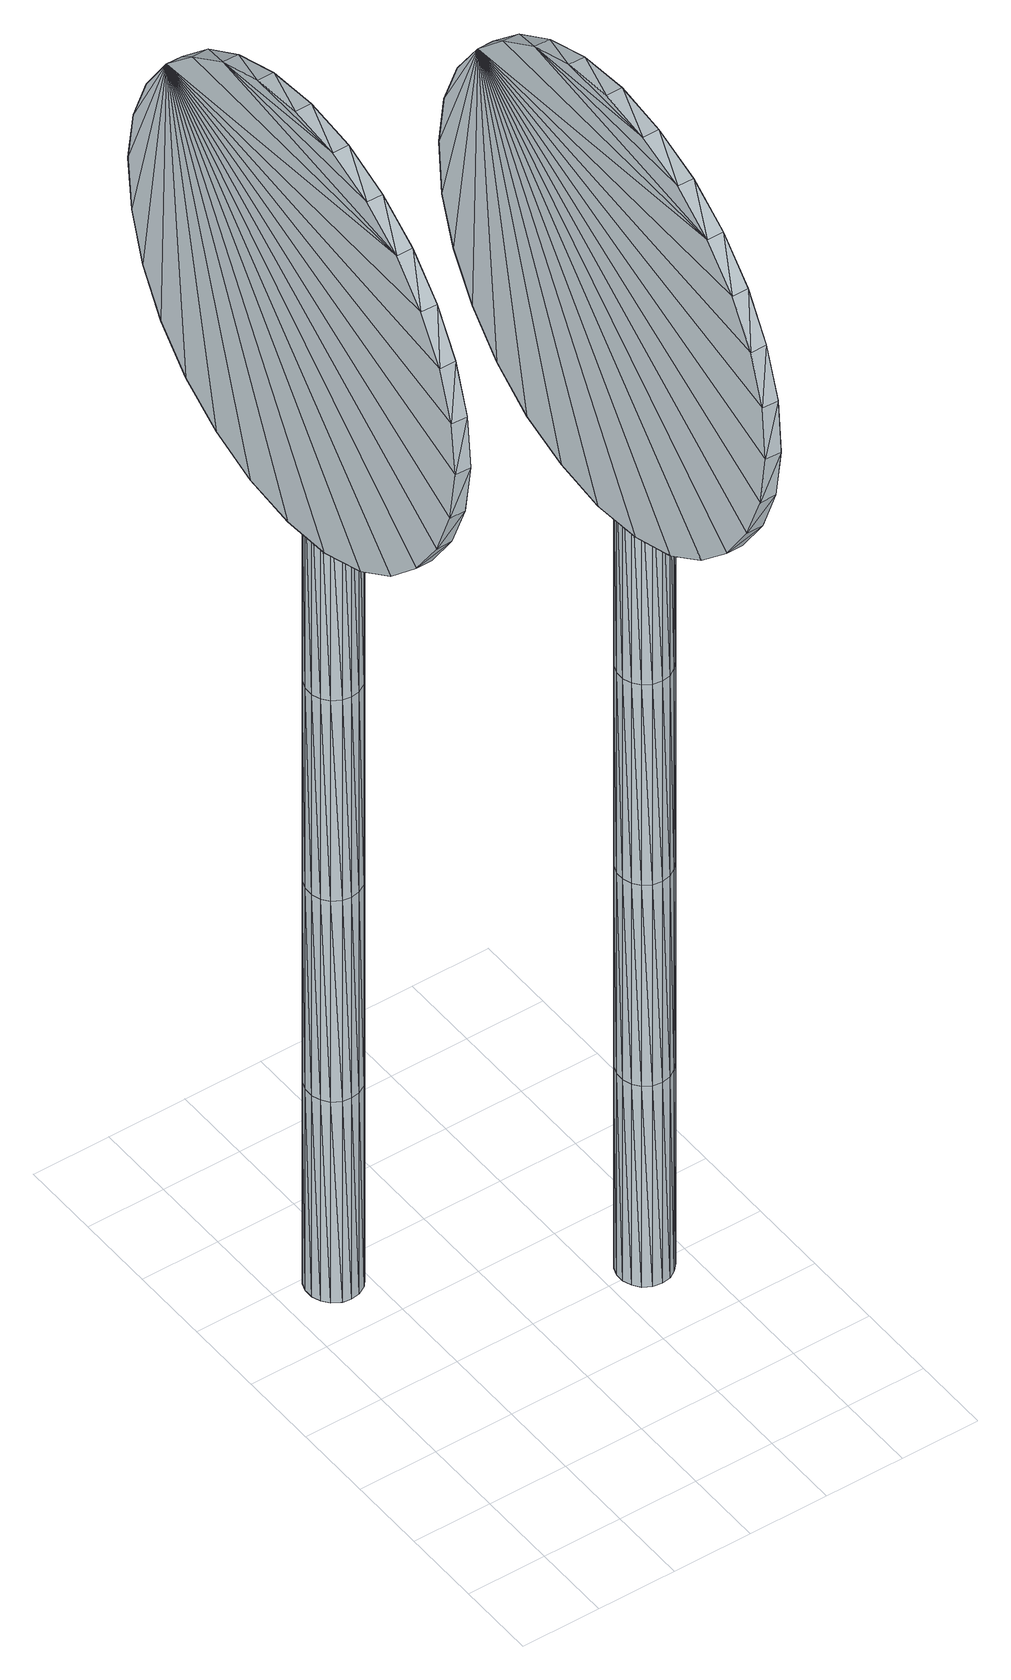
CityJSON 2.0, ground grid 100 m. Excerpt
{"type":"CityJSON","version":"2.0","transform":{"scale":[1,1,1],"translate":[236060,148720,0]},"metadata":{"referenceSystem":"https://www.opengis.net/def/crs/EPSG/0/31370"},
"CityObjects":{
"object1":{"type":"GenericCityObject","attributes":{"cluster":5,"mean_distance_to_centroid":0.229,"new_centroid_x":236015.83,"new_centroid_y":149276.84,"mean_distance_to_camera":11.72,"H1":0,"H2":0,"Z_final":108.06,"cluster2":-1,"proj_x":236019.47,"proj_y":149278.34,"id_line":90815,"bearing_l":337.53,"distance":3.94,"orientation":"left","G_obj":157.53},"geometry":[{"type":"MultiSurface","lod":"2","boundaries":[[[0,1,2]],[[2,1,3]],[[3,1,4]],[[4,1,5]],[[5,1,6]],[[1,7,6]],[[1,8,7]],[[1,9,8]],[[1,10,9]],[[1,11,10]],[[1,12,11]],[[1,13,12]],[[1,14,13]],[[15,14,1]],[[16,15,1]],[[17,16,1]],[[18,17,1]],[[0,18,1]],[[19,20,0]],[[19,0,2]],[[21,19,2]],[[21,2,3]],[[21,3,22]],[[22,3,4]],[[22,4,23]],[[23,4,5]],[[23,5,24]],[[24,5,6]],[[24,6,25]],[[25,6,7]],[[25,7,26]],[[26,7,8]],[[26,8,27]],[[8,9,27]],[[27,9,28]],[[9,10,28]],[[10,29,28]],[[10,11,29]],[[11,30,29]],[[11,12,30]],[[30,12,31]],[[31,12,13]],[[31,13,32]],[[32,13,14]],[[32,14,33]],[[33,14,15]],[[33,15,34]],[[34,15,16]],[[34,16,35]],[[35,16,17]],[[36,35,17]],[[18,36,17]],[[20,36,18]],[[20,18,0]],[[37,38,20]],[[37,20,19]],[[39,37,19]],[[21,39,19]],[[39,21,40]],[[40,21,22]],[[40,22,41]],[[41,22,23]],[[41,23,42]],[[42,23,24]],[[42,24,43]],[[43,24,25]],[[43,25,44]],[[44,25,26]],[[26,45,44]],[[26,27,45]],[[27,46,45]],[[27,28,46]],[[28,47,46]],[[28,29,47]],[[47,29,48]],[[29,30,48]],[[48,30,49]],[[49,30,31]],[[49,31,50]],[[50,31,32]],[[50,32,51]],[[51,32,33]],[[51,33,52]],[[52,33,34]],[[52,34,53]],[[53,34,35]],[[54,53,35]],[[54,35,36]],[[38,54,36]],[[38,36,20]],[[55,56,38]],[[55,38,37]],[[57,55,37]],[[57,37,39]],[[57,39,58]],[[58,39,40]],[[58,40,59]],[[59,40,41]],[[59,41,60]],[[60,41,42]],[[60,42,61]],[[61,42,43]],[[61,43,62]],[[62,43,44]],[[44,63,62]],[[44,45,63]],[[45,64,63]],[[45,46,64]],[[46,65,64]],[[46,47,65]],[[47,66,65]],[[47,48,66]],[[66,48,67]],[[67,48,49]],[[67,49,68]],[[68,49,50]],[[68,50,69]],[[69,50,51]],[[69,51,70]],[[70,51,52]],[[70,52,71]],[[71,52,53]],[[72,71,53]],[[72,53,54]],[[56,72,54]],[[56,54,38]],[[73,74,56]],[[73,56,55]],[[75,73,55]],[[75,55,57]],[[75,57,76]],[[76,57,58]],[[76,58,77]],[[77,58,59]],[[77,59,78]],[[78,59,60]],[[78,60,79]],[[79,60,61]],[[79,61,80]],[[80,61,62]],[[62,81,80]],[[62,63,81]],[[63,82,81]],[[63,64,82]],[[64,83,82]],[[64,65,83]],[[65,84,83]],[[65,66,84]],[[84,66,85]],[[85,66,67]],[[85,67,86]],[[86,67,68]],[[86,68,87]],[[87,68,69]],[[87,69,88]],[[88,69,70]],[[88,70,89]],[[89,70,71]],[[90,89,71]],[[90,71,72]],[[74,90,72]],[[74,72,56]],[[91,92,74]],[[91,74,73]],[[93,91,73]],[[93,73,75]],[[93,75,94]],[[94,75,76]],[[94,76,95]],[[95,76,77]],[[95,77,96]],[[96,77,78]],[[96,78,97]],[[97,78,79]],[[97,79,98]],[[98,79,80]],[[80,99,98]],[[80,81,99]],[[81,100,99]],[[81,82,100]],[[82,101,100]],[[82,83,101]],[[83,102,101]],[[83,84,102]],[[102,84,103]],[[103,84,85]],[[103,85,104]],[[104,85,86]],[[104,86,105]],[[105,86,87]],[[105,87,106]],[[106,87,88]],[[106,88,107]],[[107,88,89]],[[108,107,89]],[[108,89,90]],[[92,108,90]],[[92,90,74]],[[92,91,109]],[[91,93,109]],[[93,94,109]],[[94,95,109]],[[95,96,109]],[[109,96,97]],[[109,97,98]],[[109,98,99]],[[109,99,100]],[[109,100,101]],[[109,101,102]],[[109,102,103]],[[109,103,104]],[[105,109,104]],[[106,109,105]],[[107,109,106]],[[108,109,107]],[[92,109,108]],[[110,111,112]],[[113,112,114]],[[115,112,113]],[[116,112,115]],[[117,112,116]],[[118,112,117]],[[119,112,118]],[[120,112,119]],[[121,112,120]],[[122,112,121]],[[122,123,112]],[[123,110,112]],[[111,124,112]],[[124,125,112]],[[125,126,112]],[[126,127,112]],[[127,128,112]],[[128,129,112]],[[129,130,112]],[[130,131,112]],[[112,131,132]],[[131,133,132]],[[131,134,133]],[[133,134,135]],[[133,135,136]],[[135,137,136]],[[133,136,138]],[[136,139,138]],[[136,137,139]],[[137,140,139]],[[137,135,140]],[[135,141,140]],[[135,134,141]],[[134,142,141]],[[134,131,142]],[[131,143,142]],[[131,130,143]],[[143,130,144]],[[144,130,129]],[[144,129,145]],[[145,129,128]],[[145,128,146]],[[146,127,147]],[[147,127,126]],[[147,126,148]],[[148,126,125]],[[148,125,149]],[[149,125,124]],[[150,149,124]],[[150,124,111]],[[151,150,111]],[[151,111,110]],[[152,151,110]],[[152,110,123]],[[146,128,127]],[[153,123,122]],[[154,153,122]],[[154,122,121]],[[155,154,121]],[[155,121,120]],[[156,155,120]],[[156,120,119]],[[157,156,119]],[[157,119,118]],[[157,118,158]],[[158,118,117]],[[158,117,159]],[[153,152,123]],[[159,117,116]],[[159,116,160]],[[160,116,115]],[[160,115,161]],[[161,115,113]],[[161,113,162]],[[162,113,114]],[[162,114,163]],[[163,114,112]],[[163,112,164]],[[164,112,132]],[[132,165,164]],[[132,133,165]],[[133,138,165]],[[138,139,140]],[[161,162,163]],[[160,161,163]],[[159,160,163]],[[158,159,163]],[[157,158,163]],[[156,157,163]],[[155,156,163]],[[154,155,163]],[[153,154,163]],[[153,163,152]],[[152,163,151]],[[151,163,150]],[[150,163,149]],[[149,163,148]],[[148,163,147]],[[147,163,146]],[[146,163,145]],[[145,163,144]],[[144,163,143]],[[143,163,142]],[[163,164,142]],[[142,164,165]],[[142,165,141]],[[165,140,141]],[[165,138,140]],[[166,167,168]],[[168,167,169]],[[170,168,169]],[[170,169,171]],[[170,171,172]],[[172,171,173]],[[172,173,174]],[[174,173,175]],[[174,175,176]],[[176,175,177]],[[176,177,178]],[[178,177,179]],[[178,179,180]],[[180,179,181]],[[180,181,182]],[[182,181,183]],[[182,183,184]],[[184,183,185]],[[184,185,186]],[[186,185,187]],[[186,187,188]],[[188,187,189]],[[188,189,190]],[[190,189,191]],[[192,190,191]],[[192,191,193]],[[194,192,193]],[[194,193,195]],[[196,194,195]],[[196,195,197]],[[198,196,197]],[[198,197,199]],[[200,198,199]],[[200,199,201]],[[202,200,201]],[[202,201,203]],[[204,202,203]],[[204,203,205]],[[206,204,205]],[[206,205,207]],[[208,206,207]],[[208,207,209]],[[210,208,209]],[[210,209,211]],[[212,210,211]],[[212,211,213]],[[214,212,213]],[[214,213,215]],[[216,214,215]],[[216,215,217]],[[216,217,218]],[[218,217,219]],[[218,219,220]],[[220,219,221]],[[220,221,222]],[[222,221,223]],[[222,223,224]],[[224,223,225]],[[224,225,226]],[[226,225,227]],[[226,227,228]],[[228,227,229]],[[228,229,230]],[[230,229,231]],[[230,231,232]],[[232,231,233]],[[232,233,234]],[[234,233,235]],[[234,235,236]],[[236,235,237]],[[238,236,237]],[[238,237,239]],[[238,239,240]],[[240,239,241]],[[241,242,240]],[[241,243,242]],[[242,243,244]],[[244,243,245]],[[244,245,246]],[[246,245,247]],[[246,247,248]],[[248,247,249]],[[248,249,250]],[[250,249,251]],[[250,251,252]],[[252,251,253]],[[252,253,254]],[[254,253,255]],[[254,255,256]],[[256,255,257]],[[256,257,258]],[[258,257,259]],[[258,259,260]],[[260,259,261]],[[260,261,262]],[[262,261,263]],[[262,263,264]],[[264,263,265]],[[264,265,266]],[[266,265,267]],[[267,268,266]],[[267,269,268]],[[269,270,268]],[[269,271,270]],[[271,272,270]],[[271,273,272]],[[273,274,272]],[[273,275,274]],[[275,276,274]],[[275,277,276]],[[277,278,276]],[[277,279,278]],[[279,280,278]],[[279,281,280]],[[281,282,280]],[[281,283,282]],[[283,284,282]],[[283,285,284]],[[285,286,284]],[[285,287,286]],[[287,288,286]],[[287,289,288]],[[288,289,290]],[[290,289,291]],[[290,291,292]],[[292,291,293]],[[292,293,294]],[[294,293,295]],[[294,295,296]],[[296,295,297]],[[296,297,298]],[[298,297,299]],[[298,299,300]],[[300,299,301]],[[300,301,302]],[[302,301,303]],[[302,303,304]],[[304,303,305]],[[304,305,306]],[[306,305,307]],[[306,307,308]],[[308,307,309]],[[308,309,310]],[[310,309,311]],[[310,311,312]],[[312,311,313]],[[313,166,312]],[[313,167,166]],[[169,167,313]],[[169,313,171]],[[171,313,311]],[[173,171,311]],[[173,311,309]],[[175,173,309]],[[175,309,307]],[[177,175,307]],[[177,307,305]],[[179,177,305]],[[179,305,303]],[[181,179,303]],[[181,303,301]],[[183,181,301]],[[183,301,299]],[[183,299,297]],[[185,183,297]],[[185,297,295]],[[187,185,295]],[[187,295,293]],[[187,293,291]],[[189,187,291]],[[189,291,289]],[[189,289,287]],[[189,287,285]],[[191,189,285]],[[191,285,283]],[[193,191,283]],[[195,193,283]],[[195,283,281]],[[197,195,281]],[[199,197,281]],[[201,199,281]],[[201,281,279]],[[203,201,279]],[[205,203,279]],[[205,279,277]],[[205,277,207]],[[207,277,209]],[[209,277,275]],[[209,275,211]],[[211,275,273]],[[211,273,213]],[[213,273,271]],[[213,271,215]],[[215,271,269]],[[215,269,217]],[[217,269,219]],[[219,269,267]],[[219,267,221]],[[221,267,265]],[[221,265,223]],[[223,265,263]],[[223,263,225]],[[225,263,261]],[[225,261,227]],[[227,261,259]],[[227,259,229]],[[229,259,257]],[[229,257,255]],[[229,255,231]],[[231,255,253]],[[231,253,233]],[[233,253,251]],[[233,251,235]],[[251,249,235]],[[235,249,247]],[[235,247,237]],[[247,245,237]],[[237,245,243]],[[237,243,239]],[[239,243,241]],[[238,240,242]],[[168,312,166]],[[170,312,168]],[[170,310,312]],[[172,310,170]],[[172,308,310]],[[174,308,172]],[[174,306,308]],[[176,306,174]],[[176,304,306]],[[178,304,176]],[[178,302,304]],[[180,302,178]],[[180,300,302]],[[182,300,180]],[[182,298,300]],[[182,296,298]],[[184,296,182]],[[184,294,296]],[[186,294,184]],[[186,292,294]],[[186,290,292]],[[188,290,186]],[[188,288,290]],[[188,286,288]],[[188,284,286]],[[190,284,188]],[[190,282,284]],[[192,282,190]],[[194,282,192]],[[194,280,282]],[[196,280,194]],[[198,280,196]],[[200,280,198]],[[200,278,280]],[[202,278,200]],[[204,278,202]],[[204,276,278]],[[204,206,276]],[[206,208,276]],[[208,274,276]],[[208,210,274]],[[210,272,274]],[[210,212,272]],[[212,270,272]],[[212,214,270]],[[214,268,270]],[[214,216,268]],[[216,218,268]],[[218,266,268]],[[218,220,266]],[[220,264,266]],[[220,222,264]],[[222,262,264]],[[222,224,262]],[[224,260,262]],[[224,226,260]],[[226,258,260]],[[226,228,258]],[[228,256,258]],[[228,254,256]],[[228,230,254]],[[230,252,254]],[[230,232,252]],[[232,250,252]],[[232,234,250]],[[250,234,248]],[[234,246,248]],[[234,236,246]],[[246,236,244]],[[236,242,244]],[[236,238,242]],[[314,315,316]],[[316,315,317]],[[318,316,317]],[[318,317,319]],[[318,319,320]],[[320,319,321]],[[320,321,322]],[[322,321,323]],[[322,323,324]],[[324,323,325]],[[324,325,326]],[[326,325,327]],[[326,327,328]],[[328,327,329]],[[328,329,330]],[[330,329,331]],[[330,331,332]],[[332,331,333]],[[332,333,334]],[[334,333,335]],[[334,335,336]],[[336,335,337]],[[336,337,338]],[[338,337,339]],[[340,338,339]],[[340,339,341]],[[342,340,341]],[[342,341,343]],[[344,342,343]],[[344,343,345]],[[346,344,345]],[[346,345,347]],[[348,346,347]],[[348,347,349]],[[350,348,349]],[[350,349,351]],[[352,350,351]],[[352,351,353]],[[354,352,353]],[[354,353,355]],[[356,354,355]],[[356,355,357]],[[358,356,357]],[[358,357,359]],[[360,358,359]],[[360,359,361]],[[362,360,361]],[[362,361,363]],[[364,362,363]],[[364,363,365]],[[364,365,366]],[[366,365,367]],[[366,367,368]],[[368,367,369]],[[368,369,370]],[[370,369,371]],[[370,371,372]],[[372,371,373]],[[372,373,374]],[[374,373,375]],[[374,375,376]],[[376,375,377]],[[376,377,378]],[[378,377,379]],[[378,379,380]],[[380,379,381]],[[380,381,382]],[[382,381,383]],[[382,383,384]],[[384,383,385]],[[386,384,385]],[[386,385,387]],[[386,387,388]],[[388,387,389]],[[389,390,388]],[[389,391,390]],[[390,391,392]],[[392,391,393]],[[392,393,394]],[[394,393,395]],[[394,395,396]],[[396,395,397]],[[396,397,398]],[[398,397,399]],[[398,399,400]],[[400,399,401]],[[400,401,402]],[[402,401,403]],[[402,403,404]],[[404,403,405]],[[404,405,406]],[[406,405,407]],[[406,407,408]],[[408,407,409]],[[408,409,410]],[[410,409,411]],[[410,411,412]],[[412,411,413]],[[412,413,414]],[[414,413,415]],[[415,416,414]],[[415,417,416]],[[417,418,416]],[[417,419,418]],[[419,420,418]],[[419,421,420]],[[421,422,420]],[[421,423,422]],[[423,424,422]],[[423,425,424]],[[425,426,424]],[[425,427,426]],[[427,428,426]],[[427,429,428]],[[429,430,428]],[[429,431,430]],[[431,432,430]],[[431,433,432]],[[433,434,432]],[[433,435,434]],[[435,436,434]],[[435,437,436]],[[436,437,438]],[[438,437,439]],[[438,439,440]],[[440,439,441]],[[440,441,442]],[[442,441,443]],[[442,443,444]],[[444,443,445]],[[444,445,446]],[[446,445,447]],[[446,447,448]],[[448,447,449]],[[448,449,450]],[[450,449,451]],[[450,451,452]],[[452,451,453]],[[452,453,454]],[[454,453,455]],[[454,455,456]],[[456,455,457]],[[456,457,458]],[[458,457,459]],[[459,314,458]],[[459,315,314]],[[317,315,459]],[[317,459,319]],[[319,459,457]],[[321,319,457]],[[321,457,455]],[[323,321,455]],[[323,455,453]],[[325,323,453]],[[325,453,451]],[[327,325,451]],[[327,451,449]],[[329,327,449]],[[329,449,447]],[[331,329,447]],[[331,447,445]],[[331,445,443]],[[333,331,443]],[[333,443,441]],[[335,333,441]],[[335,441,439]],[[337,335,439]],[[337,439,437]],[[337,437,435]],[[337,435,433]],[[339,337,433]],[[339,433,431]],[[341,339,431]],[[343,341,431]],[[343,431,429]],[[345,343,429]],[[347,345,429]],[[349,347,429]],[[349,429,427]],[[351,349,427]],[[353,351,427]],[[353,427,425]],[[353,425,355]],[[355,425,357]],[[357,425,423]],[[357,423,359]],[[359,423,421]],[[359,421,361]],[[361,421,419]],[[361,419,363]],[[363,419,417]],[[363,417,365]],[[365,417,367]],[[367,417,415]],[[367,415,369]],[[369,415,413]],[[369,413,371]],[[371,413,411]],[[371,411,373]],[[373,411,409]],[[373,409,375]],[[375,409,407]],[[375,407,377]],[[377,407,405]],[[377,405,403]],[[377,403,379]],[[379,403,401]],[[379,401,381]],[[381,401,399]],[[381,399,383]],[[399,397,383]],[[383,397,395]],[[383,395,385]],[[395,393,385]],[[385,393,391]],[[385,391,387]],[[387,391,389]],[[386,388,390]],[[316,458,314]],[[318,458,316]],[[318,456,458]],[[320,456,318]],[[320,454,456]],[[322,454,320]],[[322,452,454]],[[324,452,322]],[[324,450,452]],[[326,450,324]],[[326,448,450]],[[328,448,326]],[[328,446,448]],[[330,446,328]],[[330,444,446]],[[330,442,444]],[[332,442,330]],[[332,440,442]],[[334,440,332]],[[334,438,440]],[[336,438,334]],[[336,436,438]],[[336,434,436]],[[336,432,434]],[[338,432,336]],[[338,430,432]],[[340,430,338]],[[342,430,340]],[[342,428,430]],[[344,428,342]],[[346,428,344]],[[348,428,346]],[[348,426,428]],[[350,426,348]],[[352,426,350]],[[352,424,426]],[[352,354,424]],[[354,356,424]],[[356,422,424]],[[356,358,422]],[[358,420,422]],[[358,360,420]],[[360,418,420]],[[360,362,418]],[[362,416,418]],[[362,364,416]],[[364,366,416]],[[366,414,416]],[[366,368,414]],[[368,412,414]],[[368,370,412]],[[370,410,412]],[[370,372,410]],[[372,408,410]],[[372,374,408]],[[374,406,408]],[[374,376,406]],[[376,404,406]],[[376,402,404]],[[376,378,402]],[[378,400,402]],[[378,380,400]],[[380,398,400]],[[380,382,398]],[[398,382,396]],[[382,394,396]],[[382,384,394]],[[394,384,392]],[[384,390,392]],[[384,386,390]]]}]},
"object2":{"type":"GenericCityObject","attributes":{"cluster":14,"mean_distance_to_centroid":0.1,"new_centroid_x":236300.54,"new_centroid_y":149102.51,"mean_distance_to_camera":5.4,"H1":0,"H2":0,"Z_final":107.51,"cluster2":-1,"proj_x":236305.11,"proj_y":149103.79,"id_line":53396,"bearing_l":344.37,"distance":4.75,"orientation":"left","G_obj":164.37},"geometry":[{"type":"MultiSurface","lod":"2","boundaries":[[[460,461,462]],[[462,461,463]],[[463,461,464]],[[464,461,465]],[[465,461,466]],[[461,467,466]],[[461,468,467]],[[461,469,468]],[[461,470,469]],[[461,471,470]],[[461,472,471]],[[461,473,472]],[[461,474,473]],[[475,474,461]],[[476,475,461]],[[477,476,461]],[[478,477,461]],[[460,478,461]],[[479,480,460]],[[479,460,462]],[[481,479,462]],[[481,462,463]],[[481,463,482]],[[482,463,464]],[[482,464,483]],[[483,464,465]],[[483,465,484]],[[484,465,466]],[[484,466,485]],[[485,466,467]],[[485,467,486]],[[486,467,468]],[[486,468,487]],[[468,469,487]],[[487,469,488]],[[469,470,488]],[[470,489,488]],[[470,471,489]],[[471,490,489]],[[471,472,490]],[[490,472,491]],[[491,472,473]],[[491,473,492]],[[492,473,474]],[[492,474,493]],[[493,474,475]],[[493,475,494]],[[494,475,476]],[[494,476,495]],[[495,476,477]],[[496,495,477]],[[478,496,477]],[[480,496,478]],[[480,478,460]],[[497,498,480]],[[497,480,479]],[[499,497,479]],[[481,499,479]],[[499,481,500]],[[500,481,482]],[[500,482,501]],[[501,482,483]],[[501,483,502]],[[502,483,484]],[[502,484,503]],[[503,484,485]],[[503,485,504]],[[504,485,486]],[[486,505,504]],[[486,487,505]],[[487,506,505]],[[487,488,506]],[[488,507,506]],[[488,489,507]],[[507,489,508]],[[489,490,508]],[[508,490,509]],[[509,490,491]],[[509,491,510]],[[510,491,492]],[[510,492,511]],[[511,492,493]],[[511,493,512]],[[512,493,494]],[[512,494,513]],[[513,494,495]],[[514,513,495]],[[514,495,496]],[[498,514,496]],[[498,496,480]],[[515,516,498]],[[515,498,497]],[[517,515,497]],[[517,497,499]],[[517,499,518]],[[518,499,500]],[[518,500,519]],[[519,500,501]],[[519,501,520]],[[520,501,502]],[[520,502,521]],[[521,502,503]],[[521,503,522]],[[522,503,504]],[[504,523,522]],[[504,505,523]],[[505,524,523]],[[505,506,524]],[[506,525,524]],[[506,507,525]],[[507,526,525]],[[507,508,526]],[[526,508,527]],[[527,508,509]],[[527,509,528]],[[528,509,510]],[[528,510,529]],[[529,510,511]],[[529,511,530]],[[530,511,512]],[[530,512,531]],[[531,512,513]],[[532,531,513]],[[532,513,514]],[[516,532,514]],[[516,514,498]],[[533,534,516]],[[533,516,515]],[[535,533,515]],[[535,515,517]],[[535,517,536]],[[536,517,518]],[[536,518,537]],[[537,518,519]],[[537,519,538]],[[538,519,520]],[[538,520,539]],[[539,520,521]],[[539,521,540]],[[540,521,522]],[[522,541,540]],[[522,523,541]],[[523,542,541]],[[523,524,542]],[[524,543,542]],[[524,525,543]],[[525,544,543]],[[525,526,544]],[[544,526,545]],[[545,526,527]],[[545,527,546]],[[546,527,528]],[[546,528,547]],[[547,528,529]],[[547,529,548]],[[548,529,530]],[[548,530,549]],[[549,530,531]],[[550,549,531]],[[550,531,532]],[[534,550,532]],[[534,532,516]],[[551,552,534]],[[551,534,533]],[[553,551,533]],[[553,533,535]],[[553,535,554]],[[554,535,536]],[[554,536,555]],[[555,536,537]],[[555,537,556]],[[556,537,538]],[[556,538,557]],[[557,538,539]],[[557,539,558]],[[558,539,540]],[[540,559,558]],[[540,541,559]],[[541,560,559]],[[541,542,560]],[[542,561,560]],[[542,543,561]],[[543,562,561]],[[543,544,562]],[[562,544,563]],[[563,544,545]],[[563,545,564]],[[564,545,546]],[[564,546,565]],[[565,546,547]],[[565,547,566]],[[566,547,548]],[[566,548,567]],[[567,548,549]],[[568,567,549]],[[568,549,550]],[[552,568,550]],[[552,550,534]],[[552,551,569]],[[551,553,569]],[[553,554,569]],[[554,555,569]],[[555,556,569]],[[569,556,557]],[[569,557,558]],[[569,558,559]],[[569,559,560]],[[569,560,561]],[[569,561,562]],[[569,562,563]],[[569,563,564]],[[565,569,564]],[[566,569,565]],[[567,569,566]],[[568,569,567]],[[552,569,568]],[[570,571,572]],[[573,572,574]],[[575,572,573]],[[576,572,575]],[[577,572,576]],[[578,572,577]],[[579,572,578]],[[580,572,579]],[[581,572,580]],[[582,572,581]],[[582,583,572]],[[583,570,572]],[[571,584,572]],[[584,585,572]],[[585,586,572]],[[586,587,572]],[[587,588,572]],[[588,589,572]],[[589,590,572]],[[590,591,572]],[[572,591,592]],[[591,593,592]],[[591,594,593]],[[593,594,595]],[[593,595,596]],[[595,597,596]],[[593,596,598]],[[596,599,598]],[[596,597,599]],[[597,600,599]],[[597,595,600]],[[595,601,600]],[[595,594,601]],[[594,602,601]],[[594,591,602]],[[591,603,602]],[[591,590,603]],[[603,590,604]],[[604,590,589]],[[604,589,605]],[[605,589,588]],[[605,588,606]],[[606,587,607]],[[607,587,586]],[[607,586,608]],[[608,586,585]],[[608,585,609]],[[609,585,584]],[[610,609,584]],[[610,584,571]],[[611,610,571]],[[611,571,570]],[[612,611,570]],[[612,570,583]],[[606,588,587]],[[613,583,582]],[[614,613,582]],[[614,582,581]],[[615,614,581]],[[615,581,580]],[[616,615,580]],[[616,580,579]],[[617,616,579]],[[617,579,578]],[[617,578,618]],[[618,578,577]],[[618,577,619]],[[613,612,583]],[[619,577,576]],[[619,576,620]],[[620,576,575]],[[620,575,621]],[[621,575,573]],[[621,573,622]],[[622,573,574]],[[622,574,623]],[[623,574,572]],[[623,572,624]],[[624,572,592]],[[592,625,624]],[[592,593,625]],[[593,598,625]],[[598,599,600]],[[621,622,623]],[[620,621,623]],[[619,620,623]],[[618,619,623]],[[617,618,623]],[[616,617,623]],[[615,616,623]],[[614,615,623]],[[613,614,623]],[[613,623,612]],[[612,623,611]],[[611,623,610]],[[610,623,609]],[[609,623,608]],[[608,623,607]],[[607,623,606]],[[606,623,605]],[[605,623,604]],[[604,623,603]],[[603,623,602]],[[623,624,602]],[[602,624,625]],[[602,625,601]],[[625,600,601]],[[625,598,600]],[[626,627,628]],[[628,627,629]],[[630,628,629]],[[630,629,631]],[[630,631,632]],[[632,631,633]],[[632,633,634]],[[634,633,635]],[[634,635,636]],[[636,635,637]],[[636,637,638]],[[638,637,639]],[[638,639,640]],[[640,639,641]],[[640,641,642]],[[642,641,643]],[[642,643,644]],[[644,643,645]],[[644,645,646]],[[646,645,647]],[[646,647,648]],[[648,647,649]],[[648,649,650]],[[650,649,651]],[[652,650,651]],[[652,651,653]],[[654,652,653]],[[654,653,655]],[[656,654,655]],[[656,655,657]],[[658,656,657]],[[658,657,659]],[[660,658,659]],[[660,659,661]],[[662,660,661]],[[662,661,663]],[[664,662,663]],[[664,663,665]],[[666,664,665]],[[666,665,667]],[[668,666,667]],[[668,667,669]],[[670,668,669]],[[670,669,671]],[[672,670,671]],[[672,671,673]],[[674,672,673]],[[674,673,675]],[[676,674,675]],[[676,675,677]],[[676,677,678]],[[678,677,679]],[[678,679,680]],[[680,679,681]],[[680,681,682]],[[682,681,683]],[[682,683,684]],[[684,683,685]],[[684,685,686]],[[686,685,687]],[[686,687,688]],[[688,687,689]],[[688,689,690]],[[690,689,691]],[[690,691,692]],[[692,691,693]],[[692,693,694]],[[694,693,695]],[[694,695,696]],[[696,695,697]],[[696,697,698]],[[698,697,699]],[[700,698,699]],[[700,699,701]],[[700,701,702]],[[702,701,703]],[[703,704,702]],[[703,705,704]],[[704,705,706]],[[706,705,707]],[[706,707,708]],[[708,707,709]],[[708,709,710]],[[710,709,711]],[[710,711,712]],[[712,711,713]],[[712,713,714]],[[714,713,715]],[[714,715,716]],[[716,715,717]],[[716,717,718]],[[718,717,719]],[[718,719,720]],[[720,719,721]],[[720,721,722]],[[722,721,723]],[[722,723,724]],[[724,723,725]],[[724,725,726]],[[726,725,727]],[[726,727,728]],[[728,727,729]],[[728,729,730]],[[730,729,731]],[[731,732,730]],[[731,733,732]],[[733,734,732]],[[733,735,734]],[[735,736,734]],[[735,737,736]],[[737,738,736]],[[737,739,738]],[[739,740,738]],[[739,741,740]],[[741,742,740]],[[741,743,742]],[[743,744,742]],[[743,745,744]],[[745,746,744]],[[745,747,746]],[[747,748,746]],[[747,749,748]],[[749,750,748]],[[749,751,750]],[[751,752,750]],[[751,753,752]],[[752,753,754]],[[754,753,755]],[[754,755,756]],[[756,755,757]],[[756,757,758]],[[758,757,759]],[[758,759,760]],[[760,759,761]],[[760,761,762]],[[762,761,763]],[[762,763,764]],[[764,763,765]],[[764,765,766]],[[766,765,767]],[[766,767,768]],[[768,767,769]],[[768,769,770]],[[770,769,771]],[[770,771,772]],[[772,771,773]],[[772,773,774]],[[774,773,775]],[[775,626,774]],[[775,627,626]],[[629,627,775]],[[629,775,631]],[[631,775,773]],[[633,631,773]],[[633,773,771]],[[635,633,771]],[[635,771,769]],[[637,635,769]],[[637,769,767]],[[639,637,767]],[[639,767,765]],[[641,639,765]],[[641,765,763]],[[643,641,763]],[[643,763,761]],[[643,761,759]],[[645,643,759]],[[645,759,757]],[[647,645,757]],[[647,757,755]],[[649,647,755]],[[649,755,753]],[[649,753,751]],[[649,751,749]],[[651,649,749]],[[651,749,747]],[[653,651,747]],[[655,653,747]],[[655,747,745]],[[657,655,745]],[[659,657,745]],[[661,659,745]],[[661,745,743]],[[663,661,743]],[[665,663,743]],[[665,743,741]],[[665,741,667]],[[667,741,669]],[[669,741,739]],[[669,739,671]],[[671,739,737]],[[671,737,673]],[[673,737,735]],[[673,735,675]],[[675,735,733]],[[675,733,677]],[[677,733,679]],[[679,733,731]],[[679,731,681]],[[681,731,683]],[[683,731,729]],[[683,729,685]],[[685,729,727]],[[685,727,687]],[[687,727,725]],[[687,725,723]],[[687,723,689]],[[689,723,721]],[[689,721,691]],[[691,721,719]],[[691,719,717]],[[691,717,693]],[[693,717,715]],[[693,715,695]],[[695,715,713]],[[695,713,697]],[[713,711,697]],[[697,711,709]],[[697,709,699]],[[709,707,699]],[[699,707,705]],[[699,705,701]],[[701,705,703]],[[700,702,704]],[[628,774,626]],[[630,774,628]],[[630,772,774]],[[632,772,630]],[[632,770,772]],[[634,770,632]],[[634,768,770]],[[636,768,634]],[[636,766,768]],[[638,766,636]],[[638,764,766]],[[640,764,638]],[[640,762,764]],[[642,762,640]],[[642,760,762]],[[642,758,760]],[[644,758,642]],[[644,756,758]],[[646,756,644]],[[646,754,756]],[[648,754,646]],[[648,752,754]],[[648,750,752]],[[648,748,750]],[[650,748,648]],[[650,746,748]],[[652,746,650]],[[654,746,652]],[[654,744,746]],[[656,744,654]],[[658,744,656]],[[660,744,658]],[[660,742,744]],[[662,742,660]],[[664,742,662]],[[664,740,742]],[[664,666,740]],[[666,668,740]],[[668,738,740]],[[668,670,738]],[[670,736,738]],[[670,672,736]],[[672,734,736]],[[672,674,734]],[[674,732,734]],[[674,676,732]],[[676,678,732]],[[678,730,732]],[[678,680,730]],[[680,682,730]],[[682,728,730]],[[682,684,728]],[[684,726,728]],[[684,686,726]],[[686,724,726]],[[686,722,724]],[[686,688,722]],[[688,720,722]],[[688,690,720]],[[690,718,720]],[[690,716,718]],[[690,692,716]],[[692,714,716]],[[692,694,714]],[[694,712,714]],[[694,696,712]],[[712,696,710]],[[696,708,710]],[[696,698,708]],[[708,698,706]],[[698,704,706]],[[698,700,704]],[[776,777,778]],[[778,777,779]],[[780,778,779]],[[780,779,781]],[[780,781,782]],[[782,781,783]],[[782,783,784]],[[784,783,785]],[[784,785,786]],[[786,785,787]],[[786,787,788]],[[788,787,789]],[[788,789,790]],[[790,789,791]],[[790,791,792]],[[792,791,793]],[[792,793,794]],[[794,793,795]],[[794,795,796]],[[796,795,797]],[[796,797,798]],[[798,797,799]],[[798,799,800]],[[800,799,801]],[[802,800,801]],[[802,801,803]],[[804,802,803]],[[804,803,805]],[[806,804,805]],[[806,805,807]],[[808,806,807]],[[808,807,809]],[[810,808,809]],[[810,809,811]],[[812,810,811]],[[812,811,813]],[[814,812,813]],[[814,813,815]],[[816,814,815]],[[816,815,817]],[[818,816,817]],[[818,817,819]],[[820,818,819]],[[820,819,821]],[[822,820,821]],[[822,821,823]],[[824,822,823]],[[824,823,825]],[[826,824,825]],[[826,825,827]],[[826,827,828]],[[828,827,829]],[[828,829,830]],[[830,829,831]],[[830,831,832]],[[832,831,833]],[[832,833,834]],[[834,833,835]],[[834,835,836]],[[836,835,837]],[[836,837,838]],[[838,837,839]],[[838,839,840]],[[840,839,841]],[[840,841,842]],[[842,841,843]],[[842,843,844]],[[844,843,845]],[[844,845,846]],[[846,845,847]],[[846,847,848]],[[848,847,849]],[[850,848,849]],[[850,849,851]],[[850,851,852]],[[852,851,853]],[[853,854,852]],[[853,855,854]],[[854,855,856]],[[856,855,857]],[[856,857,858]],[[858,857,859]],[[858,859,860]],[[860,859,861]],[[860,861,862]],[[862,861,863]],[[862,863,864]],[[864,863,865]],[[864,865,866]],[[866,865,867]],[[866,867,868]],[[868,867,869]],[[868,869,870]],[[870,869,871]],[[870,871,872]],[[872,871,873]],[[872,873,874]],[[874,873,875]],[[874,875,876]],[[876,875,877]],[[876,877,878]],[[878,877,879]],[[878,879,880]],[[880,879,881]],[[881,882,880]],[[881,883,882]],[[883,884,882]],[[883,885,884]],[[885,886,884]],[[885,887,886]],[[887,888,886]],[[887,889,888]],[[889,890,888]],[[889,891,890]],[[891,892,890]],[[891,893,892]],[[893,894,892]],[[893,895,894]],[[895,896,894]],[[895,897,896]],[[897,898,896]],[[897,899,898]],[[899,900,898]],[[899,901,900]],[[901,902,900]],[[901,903,902]],[[902,903,904]],[[904,903,905]],[[904,905,906]],[[906,905,907]],[[906,907,908]],[[908,907,909]],[[908,909,910]],[[910,909,911]],[[910,911,912]],[[912,911,913]],[[912,913,914]],[[914,913,915]],[[914,915,916]],[[916,915,917]],[[916,917,918]],[[918,917,919]],[[918,919,920]],[[920,919,921]],[[920,921,922]],[[922,921,923]],[[922,923,924]],[[924,923,925]],[[925,776,924]],[[925,777,776]],[[779,777,925]],[[779,925,781]],[[781,925,923]],[[783,781,923]],[[783,923,921]],[[785,783,921]],[[785,921,919]],[[787,785,919]],[[787,919,917]],[[789,787,917]],[[789,917,915]],[[791,789,915]],[[791,915,913]],[[793,791,913]],[[793,913,911]],[[793,911,909]],[[795,793,909]],[[795,909,907]],[[797,795,907]],[[797,907,905]],[[799,797,905]],[[799,905,903]],[[799,903,901]],[[799,901,899]],[[801,799,899]],[[801,899,897]],[[803,801,897]],[[805,803,897]],[[805,897,895]],[[807,805,895]],[[809,807,895]],[[811,809,895]],[[811,895,893]],[[813,811,893]],[[815,813,893]],[[815,893,891]],[[815,891,817]],[[817,891,819]],[[819,891,889]],[[819,889,821]],[[821,889,887]],[[821,887,823]],[[823,887,885]],[[823,885,825]],[[825,885,883]],[[825,883,827]],[[827,883,829]],[[829,883,881]],[[829,881,831]],[[831,881,833]],[[833,881,879]],[[833,879,835]],[[835,879,877]],[[835,877,837]],[[837,877,875]],[[837,875,873]],[[837,873,839]],[[839,873,871]],[[839,871,841]],[[841,871,869]],[[841,869,867]],[[841,867,843]],[[843,867,865]],[[843,865,845]],[[845,865,863]],[[845,863,847]],[[863,861,847]],[[847,861,859]],[[847,859,849]],[[859,857,849]],[[849,857,855]],[[849,855,851]],[[851,855,853]],[[850,852,854]],[[778,924,776]],[[780,924,778]],[[780,922,924]],[[782,922,780]],[[782,920,922]],[[784,920,782]],[[784,918,920]],[[786,918,784]],[[786,916,918]],[[788,916,786]],[[788,914,916]],[[790,914,788]],[[790,912,914]],[[792,912,790]],[[792,910,912]],[[792,908,910]],[[794,908,792]],[[794,906,908]],[[796,906,794]],[[796,904,906]],[[798,904,796]],[[798,902,904]],[[798,900,902]],[[798,898,900]],[[800,898,798]],[[800,896,898]],[[802,896,800]],[[804,896,802]],[[804,894,896]],[[806,894,804]],[[808,894,806]],[[810,894,808]],[[810,892,894]],[[812,892,810]],[[814,892,812]],[[814,890,892]],[[814,816,890]],[[816,818,890]],[[818,888,890]],[[818,820,888]],[[820,886,888]],[[820,822,886]],[[822,884,886]],[[822,824,884]],[[824,882,884]],[[824,826,882]],[[826,828,882]],[[828,880,882]],[[828,830,880]],[[830,832,880]],[[832,878,880]],[[832,834,878]],[[834,876,878]],[[834,836,876]],[[836,874,876]],[[836,872,874]],[[836,838,872]],[[838,870,872]],[[838,840,870]],[[840,868,870]],[[840,866,868]],[[840,842,866]],[[842,864,866]],[[842,844,864]],[[844,862,864]],[[844,846,862]],[[862,846,860]],[[846,858,860]],[[846,848,858]],[[858,848,856]],[[848,854,856]],[[848,850,854]]]}]}
},
"vertices":[
[65,511,2],[65,478,2],[76,509,2],[87,503,2],[94,495,2],[98,484,2],[98,472,2],[94,461,2],[87,452,2],[76,446,2],[65,444,2],[54,446,2],[43,452,2],[36,461,2],[32,472,2],[32,484,2],[36,495,2],[43,503,2],[54,509,2],[76,509,300],[65,511,300],[87,503,300],[94,495,300],[98,484,300],[98,472,300],[94,461,300],[87,452,300],[76,446,300],[65,444,300],[54,446,300],[43,452,300],[36,461,300],[32,472,300],[32,484,300],[36,495,300],[43,503,300],[54,509,300],[76,509,598],[65,511,598],[87,503,598],[94,495,598],[98,484,598],[98,472,598],[94,461,598],[87,452,598],[76,446,598],[65,444,598],[54,446,598],[43,452,598],[36,461,598],[32,472,598],[32,484,598],[36,495,598],[43,503,598],[54,509,598],[76,509,895],[65,511,895],[87,503,895],[94,495,895],[98,484,895],[98,472,895],[94,461,895],[87,452,895],[76,446,895],[65,444,895],[54,446,895],[43,452,895],[36,461,895],[32,472,895],[32,484,895],[36,495,895],[43,503,895],[54,509,895],[76,509,1193],[65,511,1193],[87,503,1193],[94,495,1193],[98,484,1193],[98,472,1193],[94,461,1193],[87,452,1193],[76,446,1193],[65,444,1193],[54,446,1193],[43,452,1193],[36,461,1193],[32,472,1193],[32,484,1193],[36,495,1193],[43,503,1193],[54,509,1193],[76,509,1491],[65,511,1491],[87,503,1491],[94,495,1491],[98,484,1491],[98,472,1491],[94,461,1491],[87,452,1491],[76,446,1491],[65,444,1491],[54,446,1491],[43,452,1491],[36,461,1491],[32,472,1491],[32,484,1491],[36,495,1491],[43,503,1491],[54,509,1491],[65,478,1491],[30,351,1185],[30,295,1221],[39,720,1645],[37,778,1525],[38,755,1589],[36,786,1456],[35,778,1387],[33,755,1324],[32,720,1268],[31,673,1221],[31,617,1185],[30,553,1162],[29,484,1154],[29,415,1162],[31,249,1268],[31,213,1324],[32,190,1387],[34,182,1456],[35,190,1525],[36,213,1589],[37,248,1645],[38,295,1692],[40,673,1692],[40,617,1727],[39,351,1727],[40,415,1750],[40,553,1750],[40,484,1758],[19,553,1750],[19,484,1758],[19,415,1750],[18,351,1728],[17,295,1692],[16,249,1645],[15,213,1589],[14,190,1526],[13,182,1457],[12,190,1387],[11,213,1324],[10,249,1268],[9,295,1221],[9,351,1185],[8,415,1163],[9,484,1155],[9,553,1163],[10,617,1185],[10,673,1221],[11,720,1268],[12,755,1324],[14,778,1387],[15,786,1457],[16,778,1526],[17,755,1589],[18,720,1645],[19,673,1692],[19,617,1728],[22,588,1304],[22,588,1265],[55,587,1304],[55,587,1265],[55,568,1304],[55,568,1265],[77,560,1304],[77,560,1265],[81,559,1304],[81,559,1265],[84,557,1304],[84,557,1265],[88,555,1304],[88,555,1265],[91,554,1304],[91,554,1265],[94,552,1304],[94,552,1265],[97,550,1304],[97,550,1265],[101,547,1304],[101,547,1265],[111,540,1304],[111,540,1265],[113,538,1304],[113,538,1265],[116,535,1304],[116,535,1265],[118,532,1304],[118,532,1265],[119,529,1304],[119,529,1265],[120,525,1304],[120,525,1265],[121,522,1304],[121,522,1265],[121,518,1304],[121,518,1265],[120,483,1304],[120,483,1265],[118,464,1304],[118,464,1265],[117,459,1304],[117,459,1265],[115,455,1304],[115,455,1265],[113,450,1304],[113,450,1265],[111,446,1304],[111,446,1265],[107,442,1304],[107,442,1265],[104,439,1304],[104,439,1265],[99,436,1304],[99,436,1265],[94,433,1304],[94,433,1265],[90,431,1304],[90,431,1265],[85,429,1304],[85,429,1265],[80,428,1304],[80,428,1265],[75,427,1304],[75,427,1265],[69,426,1304],[69,426,1265],[64,426,1304],[64,426,1265],[52,426,1304],[52,426,1265],[50,401,1304],[50,401,1265],[21,399,1304],[21,399,1265],[22,430,1304],[22,430,1265],[42,445,1304],[42,445,1265],[58,444,1304],[58,444,1265],[62,444,1304],[62,444,1265],[65,444,1304],[65,444,1265],[68,444,1304],[68,444,1265],[72,444,1304],[72,444,1265],[75,445,1304],[75,445,1265],[78,446,1304],[78,446,1265],[82,447,1304],[82,447,1265],[85,448,1304],[85,448,1265],[87,449,1304],[87,449,1265],[90,451,1304],[90,451,1265],[92,454,1304],[92,454,1265],[93,456,1304],[93,456,1265],[94,459,1304],[94,459,1265],[95,462,1304],[95,462,1265],[97,481,1304],[97,481,1265],[96,518,1304],[96,518,1265],[96,521,1304],[96,521,1265],[96,523,1304],[96,523,1265],[95,525,1304],[95,525,1265],[94,527,1304],[94,527,1265],[92,528,1304],[92,528,1265],[91,530,1304],[91,530,1265],[89,531,1304],[89,531,1265],[88,531,1304],[88,531,1265],[86,532,1304],[86,532,1265],[84,533,1304],[84,533,1265],[82,534,1304],[82,534,1265],[79,535,1304],[79,535,1265],[77,536,1304],[77,536,1265],[75,537,1304],[75,537,1265],[72,537,1304],[72,537,1265],[52,541,1304],[52,541,1265],[27,554,1304],[27,554,1265],[30,588,1473],[30,588,1434],[63,587,1473],[63,587,1434],[63,568,1473],[63,568,1434],[85,560,1473],[85,560,1434],[89,559,1473],[89,559,1434],[92,557,1473],[92,557,1434],[96,555,1473],[96,555,1434],[99,554,1473],[99,554,1434],[102,552,1473],[102,552,1434],[106,550,1473],[106,550,1434],[109,547,1473],[109,547,1434],[119,540,1473],[119,540,1434],[121,538,1473],[121,538,1434],[124,535,1473],[124,535,1434],[126,532,1473],[126,532,1434],[127,529,1473],[127,529,1434],[128,525,1473],[128,525,1434],[129,522,1473],[129,522,1434],[129,518,1473],[129,518,1434],[128,483,1473],[128,483,1434],[126,464,1473],[126,464,1434],[125,459,1473],[125,459,1434],[123,455,1473],[123,455,1434],[121,450,1473],[121,450,1434],[119,446,1473],[119,446,1434],[115,442,1473],[115,442,1434],[112,439,1473],[112,439,1434],[107,436,1473],[107,436,1434],[103,433,1473],[103,433,1434],[98,431,1473],[98,431,1434],[93,429,1473],[93,429,1434],[88,428,1473],[88,428,1434],[83,427,1473],[83,427,1434],[77,426,1473],[77,426,1434],[72,426,1473],[72,426,1434],[60,426,1473],[60,426,1434],[58,401,1473],[58,401,1434],[29,399,1473],[29,399,1434],[30,430,1473],[30,430,1434],[50,445,1473],[50,445,1434],[66,444,1473],[66,444,1434],[70,444,1473],[70,444,1434],[73,444,1473],[73,444,1434],[77,444,1473],[77,444,1434],[80,444,1473],[80,444,1434],[83,445,1473],[83,445,1434],[87,446,1473],[87,446,1434],[90,447,1473],[90,447,1434],[93,448,1473],[93,448,1434],[95,449,1473],[95,449,1434],[98,451,1473],[98,451,1434],[100,454,1473],[100,454,1434],[101,456,1473],[101,456,1434],[102,459,1473],[102,459,1434],[103,462,1473],[103,462,1434],[105,481,1473],[105,481,1434],[104,518,1473],[104,518,1434],[104,521,1473],[104,521,1434],[104,523,1473],[104,523,1434],[103,525,1473],[103,525,1434],[102,527,1473],[102,527,1434],[100,528,1473],[100,528,1434],[99,530,1473],[99,530,1434],[97,531,1473],[97,531,1434],[94,532,1473],[94,532,1434],[92,533,1473],[92,533,1434],[90,534,1473],[90,534,1434],[87,535,1473],[87,535,1434],[85,536,1473],[85,536,1434],[83,537,1473],[83,537,1434],[80,537,1473],[80,537,1434],[60,541,1473],[60,541,1434],[35,554,1473],[35,554,1434],
[350,337,2],[350,303,2],[361,335,2],[371,329,2],[379,320,2],[383,309,2],[383,298,2],[379,287,2],[371,278,2],[361,272,2],[350,270,2],[338,272,2],[328,278,2],[321,287,2],[317,298,2],[317,309,2],[321,320,2],[328,329,2],[338,335,2],[361,335,300],[350,337,300],[371,329,300],[379,320,300],[383,309,300],[383,298,300],[379,287,300],[371,278,300],[361,272,300],[350,270,300],[338,272,300],[328,278,300],[321,287,300],[317,298,300],[317,309,300],[321,320,300],[328,329,300],[338,335,300],[361,335,598],[350,337,598],[371,329,598],[379,320,598],[383,309,598],[383,298,598],[379,287,598],[371,278,598],[361,272,598],[350,270,598],[338,272,598],[328,278,598],[321,287,598],[317,298,598],[317,309,598],[321,320,598],[328,329,598],[338,335,598],[361,335,895],[350,337,895],[371,329,895],[379,320,895],[383,309,895],[383,298,895],[379,287,895],[371,278,895],[361,272,895],[350,270,895],[338,272,895],[328,278,895],[321,287,895],[317,298,895],[317,309,895],[321,320,895],[328,329,895],[338,335,895],[361,335,1193],[350,337,1193],[371,329,1193],[379,320,1193],[383,309,1193],[383,298,1193],[379,287,1193],[371,278,1193],[361,272,1193],[350,270,1193],[338,272,1193],[328,278,1193],[321,287,1193],[317,298,1193],[317,309,1193],[321,320,1193],[328,329,1193],[338,335,1193],[361,335,1491],[350,337,1491],[371,329,1491],[379,320,1491],[383,309,1491],[383,298,1491],[379,287,1491],[371,278,1491],[361,272,1491],[350,270,1491],[338,272,1491],[328,278,1491],[321,287,1491],[317,298,1491],[317,309,1491],[321,320,1491],[328,329,1491],[338,335,1491],[350,303,1491],[314,177,1185],[315,121,1221],[324,545,1645],[322,604,1525],[323,581,1589],[321,612,1456],[319,604,1387],[318,581,1324],[317,545,1268],[316,498,1221],[315,442,1185],[315,379,1162],[314,310,1154],[314,241,1162],[315,74,1268],[316,39,1324],[317,16,1387],[318,8,1456],[320,16,1525],[321,39,1589],[322,74,1645],[323,121,1692],[324,498,1692],[325,442,1727],[324,177,1727],[324,241,1750],[325,379,1750],[325,310,1758],[304,379,1750],[304,310,1758],[303,241,1750],[303,177,1728],[302,121,1692],[301,74,1645],[300,39,1589],[299,16,1526],[297,8,1457],[296,16,1387],[295,39,1324],[294,74,1268],[294,121,1221],[293,177,1185],[293,241,1163],[293,310,1155],[294,379,1163],[294,442,1185],[295,499,1221],[296,545,1268],[297,581,1324],[298,604,1387],[300,612,1457],[301,604,1526],[302,581,1589],[303,545,1645],[303,499,1692],[304,442,1728],[307,414,1304],[307,414,1265],[340,413,1304],[340,413,1265],[340,394,1304],[340,394,1265],[362,386,1304],[362,386,1265],[365,384,1304],[365,384,1265],[369,383,1304],[369,383,1265],[372,381,1304],[372,381,1265],[376,379,1304],[376,379,1265],[379,377,1304],[379,377,1265],[382,375,1304],[382,375,1265],[385,373,1304],[385,373,1265],[395,366,1304],[395,366,1265],[398,363,1304],[398,363,1265],[400,361,1304],[400,361,1265],[402,358,1304],[402,358,1265],[404,354,1304],[404,354,1265],[405,351,1304],[405,351,1265],[406,348,1304],[406,348,1265],[406,344,1304],[406,344,1265],[405,309,1304],[405,309,1265],[403,290,1304],[403,290,1265],[402,285,1304],[402,285,1265],[400,280,1304],[400,280,1265],[398,276,1304],[398,276,1265],[395,272,1304],[395,272,1265],[392,268,1304],[392,268,1265],[388,265,1304],[388,265,1265],[384,262,1304],[384,262,1265],[384,261,1304],[384,261,1265],[379,259,1304],[379,259,1265],[374,257,1304],[374,257,1265],[369,255,1304],[369,255,1265],[364,253,1304],[364,253,1265],[359,252,1304],[359,252,1265],[354,252,1304],[354,252,1265],[349,252,1304],[349,252,1265],[337,251,1304],[337,251,1265],[335,226,1304],[335,226,1265],[306,225,1304],[306,225,1265],[307,256,1304],[307,256,1265],[327,270,1304],[327,270,1265],[343,269,1304],[343,269,1265],[346,269,1304],[346,269,1265],[350,269,1304],[350,269,1265],[353,270,1304],[353,270,1265],[357,270,1304],[357,270,1265],[360,271,1304],[360,271,1265],[363,271,1304],[363,271,1265],[366,272,1304],[366,272,1265],[367,272,1304],[367,272,1265],[370,273,1304],[370,273,1265],[372,275,1304],[372,275,1265],[374,277,1304],[374,277,1265],[376,279,1304],[376,279,1265],[378,282,1304],[378,282,1265],[379,285,1304],[379,285,1265],[379,288,1304],[379,288,1265],[382,307,1304],[382,307,1265],[381,344,1304],[381,344,1265],[381,346,1304],[381,346,1265],[380,348,1304],[380,348,1265],[380,350,1304],[380,350,1265],[378,352,1304],[378,352,1265],[377,354,1304],[377,354,1265],[375,356,1304],[375,356,1265],[373,357,1304],[373,357,1265],[371,358,1304],[371,358,1265],[369,359,1304],[369,359,1265],[366,360,1304],[366,360,1265],[364,361,1304],[364,361,1265],[362,362,1304],[362,362,1265],[359,362,1304],[359,362,1265],[357,363,1304],[357,363,1265],[336,367,1304],[336,367,1265],[312,380,1304],[312,380,1265],[315,414,1473],[315,414,1434],[348,413,1473],[348,413,1434],[348,394,1473],[348,394,1434],[370,386,1473],[370,386,1434],[373,384,1473],[373,384,1434],[377,383,1473],[377,383,1434],[380,381,1473],[380,381,1434],[384,379,1473],[384,379,1434],[387,377,1473],[387,377,1434],[390,375,1473],[390,375,1434],[393,373,1473],[393,373,1434],[403,366,1473],[403,366,1434],[406,363,1473],[406,363,1434],[408,361,1473],[408,361,1434],[410,358,1473],[410,358,1434],[412,354,1473],[412,354,1434],[413,351,1473],[413,351,1434],[414,348,1473],[414,348,1434],[414,344,1473],[414,344,1434],[413,309,1473],[413,309,1434],[411,290,1473],[411,290,1434],[410,285,1473],[410,285,1434],[408,280,1473],[408,280,1434],[406,276,1473],[406,276,1434],[403,272,1473],[403,272,1434],[400,268,1473],[400,268,1434],[396,265,1473],[396,265,1434],[392,262,1473],[392,262,1434],[392,261,1473],[392,261,1434],[387,259,1473],[387,259,1434],[382,257,1473],[382,257,1434],[378,255,1473],[378,255,1434],[372,253,1473],[372,253,1434],[367,252,1473],[367,252,1434],[362,252,1473],[362,252,1434],[357,252,1473],[357,252,1434],[345,251,1473],[345,251,1434],[343,226,1473],[343,226,1434],[314,225,1473],[314,225,1434],[315,256,1473],[315,256,1434],[335,270,1473],[335,270,1434],[351,269,1473],[351,269,1434],[354,269,1473],[354,269,1434],[358,269,1473],[358,269,1434],[361,270,1473],[361,270,1434],[365,270,1473],[365,270,1434],[368,271,1473],[368,271,1434],[371,271,1473],[371,271,1434],[374,272,1473],[374,272,1434],[375,272,1473],[375,272,1434],[378,273,1473],[378,273,1434],[380,275,1473],[380,275,1434],[382,277,1473],[382,277,1434],[384,279,1473],[384,279,1434],[386,282,1473],[386,282,1434],[387,285,1473],[387,285,1434],[387,288,1473],[387,288,1434],[390,307,1473],[390,307,1434],[389,344,1473],[389,344,1434],[389,346,1473],[389,346,1434],[388,348,1473],[388,348,1434],[388,350,1473],[388,350,1434],[386,352,1473],[386,352,1434],[385,354,1473],[385,354,1434],[383,356,1473],[383,356,1434],[381,357,1473],[381,357,1434],[379,358,1473],[379,358,1434],[377,359,1473],[377,359,1434],[374,360,1473],[374,360,1434],[372,361,1473],[372,361,1434],[370,362,1473],[370,362,1434],[367,362,1473],[367,362,1434],[365,363,1473],[365,363,1434],[344,367,1473],[344,367,1434],[320,380,1473],[320,380,1434]
]}
